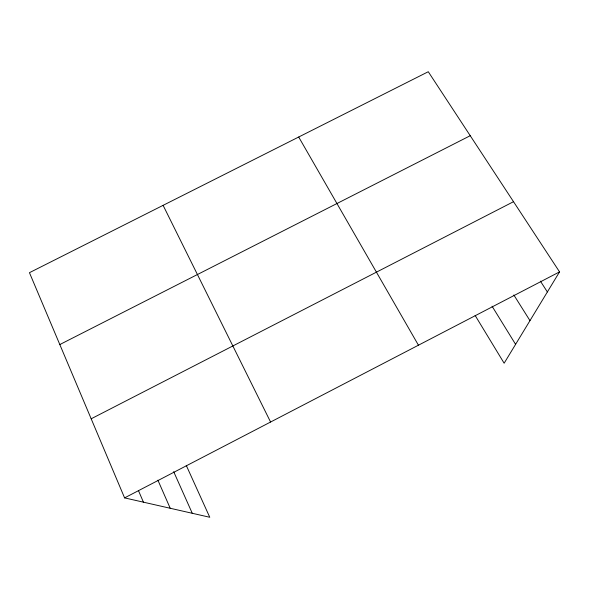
<?xml version="1.0" encoding="UTF-8"?>
<svg xmlns="http://www.w3.org/2000/svg" width="589" height="589" viewBox="0 0 589 589"><rect width="100%" height="100%" fill="white"/><g stroke="black" fill="none" stroke-linecap="round" stroke-linejoin="round"><path stroke-width="0.88" d="M186.249 465.369L209.765 517.267L124.588 497.882L29.45 272.685L428.277 71.733L559.55 271.882L504.14 363.222L475.124 315.424M124.588 497.882L559.55 271.882M91.177 418.794L513.512 201.696M59.813 344.558L470.236 135.706M540.393 281.137L547.372 291.96M513.844 295.001L529.975 320.637M492.058 306.192L515.589 344.344M298.697 137.023L418.44 345.198M163.109 205.34L270.579 422.033M173.689 471.686L192.272 513.284M157.904 480.197L170.221 508.263M138.408 490.475L143.429 502.167"/></g></svg>
